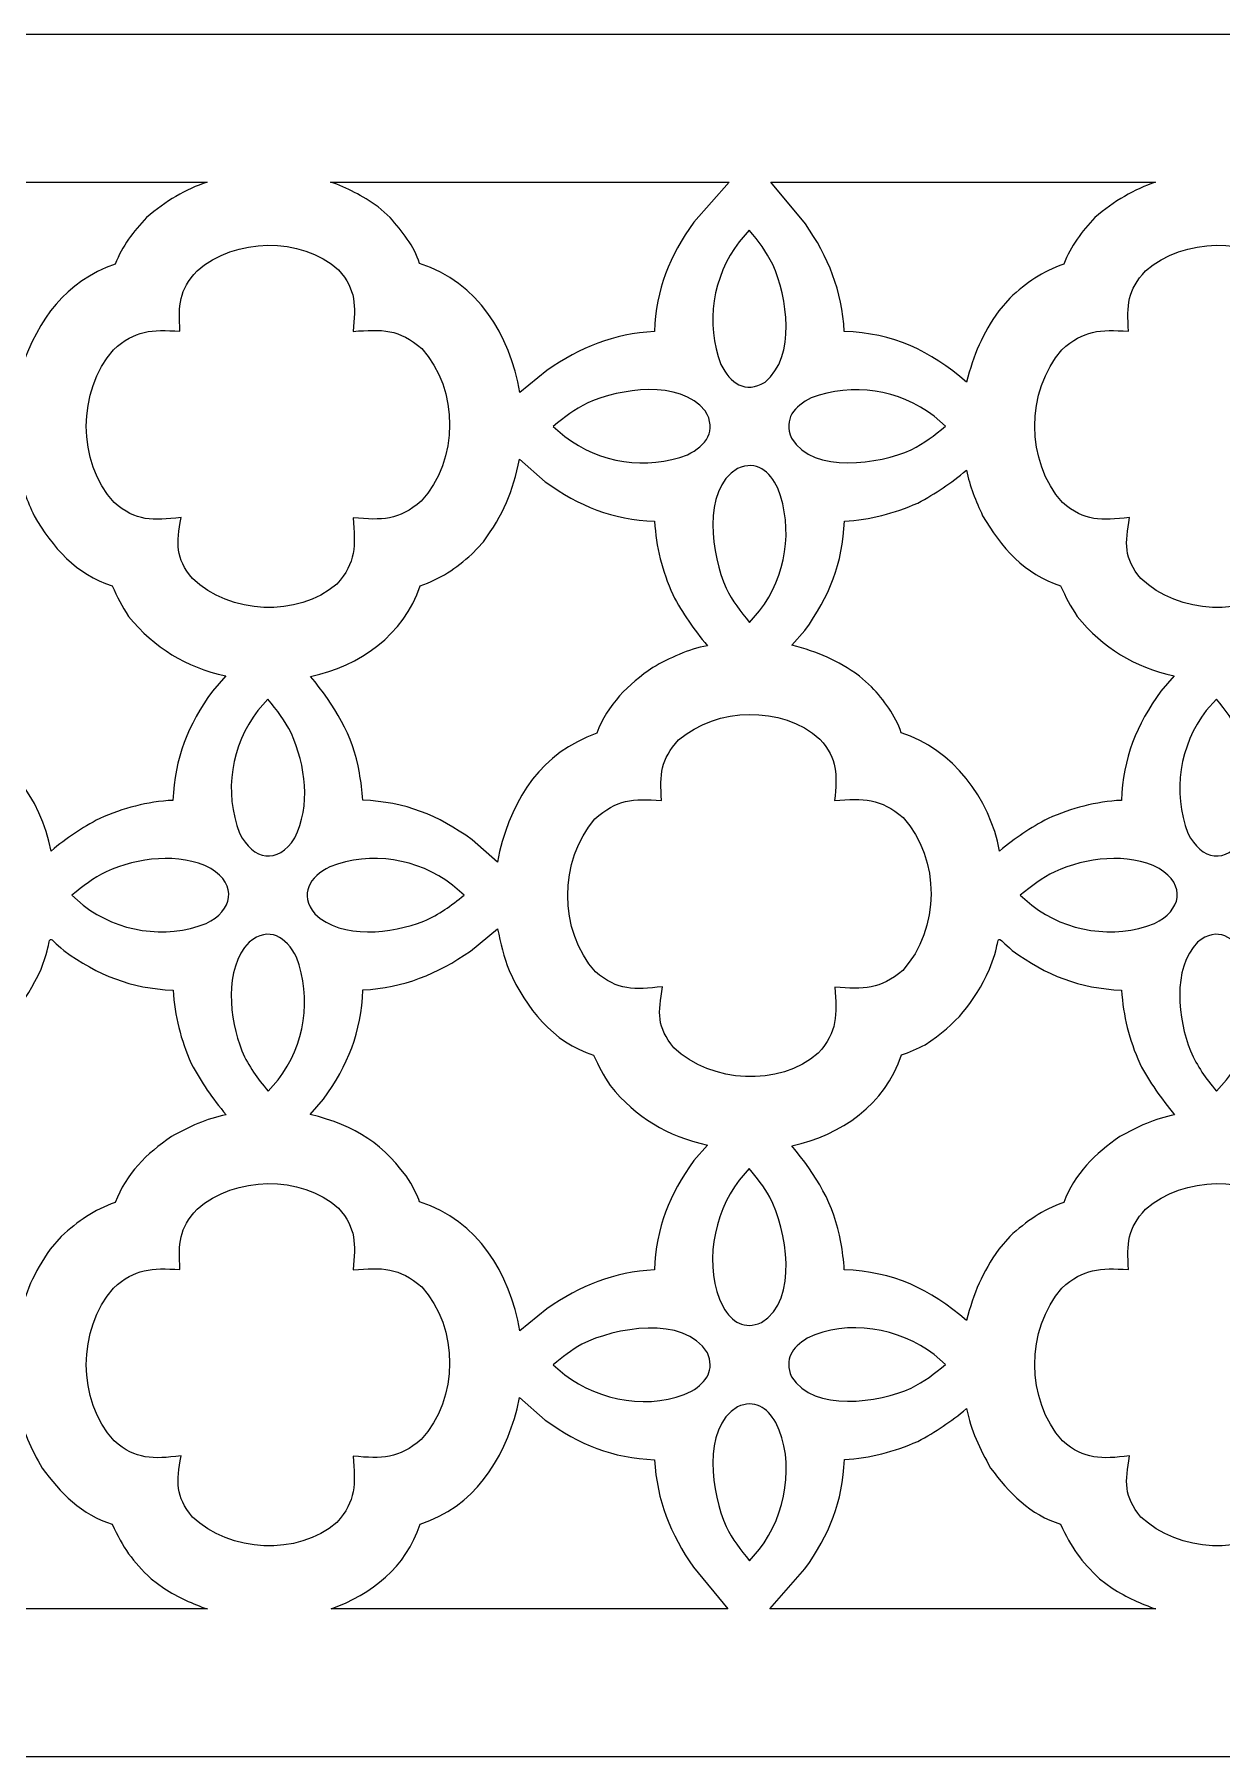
# Model space of a CAD drawing. Header units: centimetres. Extents: x -21.7 to 23.1, y 3.7 to 11.6.
# Drawn here: x 11.48 to 16.89, y 3.72 to 11.57 of the extents above; entities that cross this region are included whole.
import ezdxf

# ---------------------------------------------------------------- set-up
doc = ezdxf.new("R2010")
doc.units = ezdxf.units.CM
doc.header["$MEASUREMENT"] = 0
doc.layers.add('layer 1', color=7, linetype='Continuous')

msp = doc.modelspace()

# ---------------------------------------------------------------- linework, layer by layer
at = {"layer": 'layer 1', "color": 242, "lineweight": 9}
for points, knots in [([(23.1361, 11.56618), (23.1361, 11.56618), (23.1361, 3.71528), (23.1361, 3.71528), (23.1361, 3.71528), (23.1361, 3.71528), (-21.72619, 3.71528), (-21.72619, 3.71528), (-21.72619, 3.71528), (-21.72619, 3.71528), (-21.72619, 11.56618), (-21.72619, 11.56618), (-21.72619, 11.56618), (-21.72619, 11.56618), (23.1361, 11.56618), (23.1361, 11.56618)], [0, 0, 0, 0, 0.2, 0.2, 0.2, 0.2, 0.4, 0.4, 0.4, 0.4, 0.6, 0.6, 0.6, 0.6, 1, 1, 1, 1]), ([(10.5158, 10.89325), (10.65796, 10.72689), (10.79319, 10.56329), (10.83217, 10.33791), (10.83217, 10.33791), (10.83923, 10.29705), (10.84532, 10.25466), (10.84754, 10.21265), (10.84754, 10.21265), (11.06923, 10.20366), (11.23964, 10.12542), (11.4048, 9.98083), (11.4048, 9.98083), (11.4048, 9.98083), (11.42186, 10.04802), (11.42186, 10.04802), (11.42186, 10.04802), (11.49709, 10.2689), (11.62098, 10.43882), (11.84829, 10.51926), (11.84829, 10.51926), (11.87872, 10.60262), (11.93107, 10.66714), (11.99035, 10.73149), (11.99035, 10.73149), (12.07778, 10.80673), (12.16964, 10.85975), (12.2663, 10.89325), (12.2663, 10.89325), (12.2663, 10.89325), (10.5158, 10.89325), (10.5158, 10.89325)], [0, 0, 0, 0, 0.1111111, 0.1111111, 0.1111111, 0.1111111, 0.2222222, 0.2222222, 0.2222222, 0.2222222, 0.3333333, 0.3333333, 0.3333333, 0.3333333, 0.4444444, 0.4444444, 0.4444444, 0.4444444, 0.5555556, 0.5555556, 0.5555556, 0.5555556, 0.6666667, 0.6666667, 0.6666667, 0.6666667, 0.7777778, 0.7777778, 0.7777778, 0.7777778, 1, 1, 1, 1]), ([(12.82955, 10.89325), (12.90613, 10.86661), (12.97204, 10.8321), (13.04576, 10.78023), (13.04576, 10.78023), (13.04576, 10.78023), (13.1012, 10.73099), (13.1012, 10.73099), (13.1012, 10.73099), (13.15575, 10.66903), (13.20993, 10.60182), (13.23556, 10.52189), (13.23556, 10.52189), (13.50328, 10.43522), (13.64494, 10.19749), (13.69288, 9.93351), (13.69288, 9.93351), (13.69288, 9.93351), (13.81563, 10.03475), (13.81563, 10.03475), (13.81563, 10.03475), (13.96778, 10.13942), (14.1189, 10.2019), (14.30582, 10.21196), (14.30582, 10.21196), (14.31365, 10.40532), (14.37402, 10.55436), (14.48586, 10.71006), (14.48586, 10.71006), (14.48586, 10.71006), (14.64626, 10.89325), (14.64626, 10.89325), (14.64626, 10.89325), (14.64626, 10.89325), (12.82955, 10.89325), (12.82955, 10.89325)], [0, 0, 0, 0, 0.1, 0.1, 0.1, 0.1, 0.2, 0.2, 0.2, 0.2, 0.3, 0.3, 0.3, 0.3, 0.4, 0.4, 0.4, 0.4, 0.5, 0.5, 0.5, 0.5, 0.6, 0.6, 0.6, 0.6, 0.7, 0.7, 0.7, 0.7, 0.8, 0.8, 0.8, 0.8, 1, 1, 1, 1]), ([(14.83694, 10.89325), (14.83694, 10.89325), (14.99395, 10.70283), (14.99395, 10.70283), (14.99395, 10.70283), (15.09874, 10.55051), (15.16131, 10.39872), (15.17115, 10.21265), (15.17115, 10.21265), (15.39284, 10.20366), (15.56324, 10.12542), (15.7284, 9.98083), (15.7284, 9.98083), (15.76042, 10.10695), (15.80101, 10.19911), (15.87524, 10.30622), (15.87524, 10.30622), (15.87524, 10.30622), (15.92574, 10.36439), (15.92574, 10.36439), (15.92574, 10.36439), (16.00346, 10.43501), (16.07213, 10.48396), (16.1719, 10.51926), (16.1719, 10.51926), (16.20232, 10.60262), (16.25468, 10.66714), (16.31396, 10.73149), (16.31396, 10.73149), (16.40138, 10.80673), (16.49324, 10.85975), (16.58991, 10.89325), (16.58991, 10.89325), (16.58991, 10.89325), (14.83694, 10.89325), (14.83694, 10.89325)], [0, 0, 0, 0, 0.1, 0.1, 0.1, 0.1, 0.2, 0.2, 0.2, 0.2, 0.3, 0.3, 0.3, 0.3, 0.4, 0.4, 0.4, 0.4, 0.5, 0.5, 0.5, 0.5, 0.6, 0.6, 0.6, 0.6, 0.7, 0.7, 0.7, 0.7, 0.8, 0.8, 0.8, 0.8, 1, 1, 1, 1]), ([(12.93308, 9.3623), (13.06462, 9.35115), (13.13983, 9.35009), (13.24266, 9.43849), (13.24266, 9.43849), (13.41388, 9.62566), (13.4156, 9.9466), (13.24478, 10.13454), (13.24478, 10.13454), (13.14145, 10.22386), (13.06481, 10.22281), (12.93234, 10.21241), (12.93234, 10.21241), (12.94349, 10.33192), (12.9473, 10.4003), (12.86558, 10.49309), (12.86558, 10.49309), (12.69164, 10.64758), (12.39547, 10.63896), (12.22139, 10.48917), (12.22139, 10.48917), (12.13785, 10.39849), (12.13634, 10.33343), (12.14298, 10.21332), (12.14298, 10.21332), (12.01242, 10.2209), (11.93913, 10.21888), (11.83989, 10.12871), (11.83989, 10.12871), (11.67586, 9.9398), (11.67292, 9.61887), (11.84242, 9.43233), (11.84242, 9.43233), (11.9444, 9.34454), (12.0179, 9.34962), (12.14778, 9.36368), (12.14778, 9.36368), (12.12806, 9.24379), (12.12007, 9.18119), (12.20008, 9.08516), (12.20008, 9.08516), (12.37066, 8.92441), (12.67822, 8.90535), (12.85808, 9.06057), (12.85808, 9.06057), (12.94572, 9.15822), (12.94254, 9.23546), (12.93308, 9.3623)], [0, 0, 0, 0, 0.0769231, 0.0769231, 0.0769231, 0.0769231, 0.1538462, 0.1538462, 0.1538462, 0.1538462, 0.2307692, 0.2307692, 0.2307692, 0.2307692, 0.3076923, 0.3076923, 0.3076923, 0.3076923, 0.3846154, 0.3846154, 0.3846154, 0.3846154, 0.4615385, 0.4615385, 0.4615385, 0.4615385, 0.5384615, 0.5384615, 0.5384615, 0.5384615, 0.6153846, 0.6153846, 0.6153846, 0.6153846, 0.6923077, 0.6923077, 0.6923077, 0.6923077, 0.7692308, 0.7692308, 0.7692308, 0.7692308, 0.8461538, 0.8461538, 0.8461538, 0.8461538, 1, 1, 1, 1]), ([(14.73837, 10.67367), (14.78144, 10.62142), (14.81468, 10.57836), (14.84562, 10.51696), (14.84562, 10.51696), (14.91107, 10.36913), (14.95356, 10.09924), (14.80983, 9.98139), (14.80983, 9.98139), (14.71898, 9.92594), (14.65124, 9.97717), (14.60911, 10.06173), (14.60911, 10.06173), (14.53804, 10.24957), (14.57034, 10.46189), (14.69256, 10.62136), (14.69256, 10.62136), (14.69256, 10.62136), (14.73837, 10.67367), (14.73837, 10.67367)], [0, 0, 0, 0, 0.1666667, 0.1666667, 0.1666667, 0.1666667, 0.3333333, 0.3333333, 0.3333333, 0.3333333, 0.5, 0.5, 0.5, 0.5, 0.6666667, 0.6666667, 0.6666667, 0.6666667, 1, 1, 1, 1]), ([(17.25668, 9.3623), (17.38822, 9.35115), (17.46344, 9.35009), (17.56626, 9.43849), (17.56626, 9.43849), (17.73748, 9.62566), (17.7392, 9.9466), (17.56838, 10.13454), (17.56838, 10.13454), (17.46505, 10.22386), (17.38841, 10.22281), (17.25594, 10.21241), (17.25594, 10.21241), (17.26709, 10.33192), (17.2709, 10.4003), (17.18918, 10.49309), (17.18918, 10.49309), (17.01525, 10.64758), (16.71908, 10.63896), (16.54499, 10.48917), (16.54499, 10.48917), (16.46145, 10.39849), (16.45994, 10.33343), (16.46658, 10.21332), (16.46658, 10.21332), (16.33603, 10.2209), (16.26273, 10.21888), (16.16349, 10.12871), (16.16349, 10.12871), (15.99946, 9.9398), (15.99653, 9.61887), (16.16602, 9.43233), (16.16602, 9.43233), (16.268, 9.34454), (16.3415, 9.34962), (16.47138, 9.36368), (16.47138, 9.36368), (16.45166, 9.24379), (16.44367, 9.18119), (16.52368, 9.08516), (16.52368, 9.08516), (16.69426, 8.92441), (17.00183, 8.90535), (17.18168, 9.06057), (17.18168, 9.06057), (17.26933, 9.15822), (17.26614, 9.23546), (17.25668, 9.3623)], [0, 0, 0, 0, 0.0769231, 0.0769231, 0.0769231, 0.0769231, 0.1538462, 0.1538462, 0.1538462, 0.1538462, 0.2307692, 0.2307692, 0.2307692, 0.2307692, 0.3076923, 0.3076923, 0.3076923, 0.3076923, 0.3846154, 0.3846154, 0.3846154, 0.3846154, 0.4615385, 0.4615385, 0.4615385, 0.4615385, 0.5384615, 0.5384615, 0.5384615, 0.5384615, 0.6153846, 0.6153846, 0.6153846, 0.6153846, 0.6923077, 0.6923077, 0.6923077, 0.6923077, 0.7692308, 0.7692308, 0.7692308, 0.7692308, 0.8461538, 0.8461538, 0.8461538, 0.8461538, 1, 1, 1, 1]), ([(13.84482, 9.77918), (13.89707, 9.82227), (13.94011, 9.85546), (14.00151, 9.88643), (14.00151, 9.88643), (14.14935, 9.95188), (14.41922, 9.99437), (14.5371, 9.85064), (14.5371, 9.85064), (14.59252, 9.75982), (14.54131, 9.69201), (14.45674, 9.64992), (14.45674, 9.64992), (14.26889, 9.57886), (14.0566, 9.61113), (13.89712, 9.73337), (13.89712, 9.73337), (13.89712, 9.73337), (13.84482, 9.77918), (13.84482, 9.77918)], [0, 0, 0, 0, 0.1666667, 0.1666667, 0.1666667, 0.1666667, 0.3333333, 0.3333333, 0.3333333, 0.3333333, 0.5, 0.5, 0.5, 0.5, 0.6666667, 0.6666667, 0.6666667, 0.6666667, 1, 1, 1, 1]), ([(15.63285, 9.78013), (15.58062, 9.73704), (15.53758, 9.70383), (15.47615, 9.67285), (15.47615, 9.67285), (15.33061, 9.60843), (15.03145, 9.55995), (14.93059, 9.72499), (14.93059, 9.72499), (14.89347, 9.81395), (14.94308, 9.8706), (15.02092, 9.90936), (15.02092, 9.90936), (15.20877, 9.98041), (15.42111, 9.94816), (15.58055, 9.82592), (15.58055, 9.82592), (15.58055, 9.82592), (15.63285, 9.78013), (15.63285, 9.78013)], [0, 0, 0, 0, 0.1666667, 0.1666667, 0.1666667, 0.1666667, 0.3333333, 0.3333333, 0.3333333, 0.3333333, 0.5, 0.5, 0.5, 0.5, 0.6666667, 0.6666667, 0.6666667, 0.6666667, 1, 1, 1, 1]), ([(10.6089, 8.7815), (10.72888, 8.75121), (10.81561, 8.7126), (10.91695, 8.64128), (10.91695, 8.64128), (10.91695, 8.64128), (10.9724, 8.59204), (10.9724, 8.59204), (10.9724, 8.59204), (11.02695, 8.5301), (11.08112, 8.4629), (11.10676, 8.38294), (11.10676, 8.38294), (11.34231, 8.30669), (11.51165, 8.08352), (11.55522, 7.84327), (11.55522, 7.84327), (11.62808, 7.90336), (11.69365, 7.94774), (11.77708, 7.99214), (11.77708, 7.99214), (11.88441, 8.03906), (11.99357, 8.06827), (12.11102, 8.07458), (12.11102, 8.07458), (12.11885, 8.26795), (12.17923, 8.41701), (12.29106, 8.57269), (12.29106, 8.57269), (12.29106, 8.57269), (12.35159, 8.6418), (12.35159, 8.6418), (12.35159, 8.6418), (12.16591, 8.68382), (12.03052, 8.76693), (11.90877, 8.91301), (11.90877, 8.91301), (11.87899, 8.96014), (11.85662, 9.00173), (11.83378, 9.05253), (11.83378, 9.05253), (11.67155, 9.10263), (11.56006, 9.22998), (11.47823, 9.372), (11.47823, 9.372), (11.44769, 9.43886), (11.41886, 9.50694), (11.40527, 9.57966), (11.40527, 9.57966), (11.33196, 9.5192), (11.26619, 9.47448), (11.1822, 9.42977), (11.1822, 9.42977), (11.07515, 9.38299), (10.96517, 9.35354), (10.84824, 9.34732), (10.84824, 9.34732), (10.84032, 9.15389), (10.78013, 9.00502), (10.66821, 8.84923), (10.66821, 8.84923), (10.66821, 8.84923), (10.6089, 8.7815), (10.6089, 8.7815)], [0, 0, 0, 0, 0.0588235, 0.0588235, 0.0588235, 0.0588235, 0.1176471, 0.1176471, 0.1176471, 0.1176471, 0.1764706, 0.1764706, 0.1764706, 0.1764706, 0.2352941, 0.2352941, 0.2352941, 0.2352941, 0.2941176, 0.2941176, 0.2941176, 0.2941176, 0.3529412, 0.3529412, 0.3529412, 0.3529412, 0.4117647, 0.4117647, 0.4117647, 0.4117647, 0.4705882, 0.4705882, 0.4705882, 0.4705882, 0.5294118, 0.5294118, 0.5294118, 0.5294118, 0.5882353, 0.5882353, 0.5882353, 0.5882353, 0.6470588, 0.6470588, 0.6470588, 0.6470588, 0.7058824, 0.7058824, 0.7058824, 0.7058824, 0.7647059, 0.7647059, 0.7647059, 0.7647059, 0.8235294, 0.8235294, 0.8235294, 0.8235294, 0.8823529, 0.8823529, 0.8823529, 0.8823529, 1, 1, 1, 1]), ([(13.69051, 9.62993), (13.66287, 9.48364), (13.61408, 9.37394), (13.52642, 9.25372), (13.52642, 9.25372), (13.52642, 9.25372), (13.47409, 9.19651), (13.47409, 9.19651), (13.47409, 9.19651), (13.4005, 9.13325), (13.33092, 9.0829), (13.23738, 9.05287), (13.23738, 9.05287), (13.16419, 8.8286), (12.96188, 8.68726), (12.7386, 8.6389), (12.7386, 8.6389), (12.8476, 8.50673), (12.93147, 8.37272), (12.96097, 8.20054), (12.96097, 8.20054), (12.96797, 8.1597), (12.97413, 8.11728), (12.97635, 8.07528), (12.97635, 8.07528), (13.16978, 8.06744), (13.3188, 8.00707), (13.47443, 7.89526), (13.47443, 7.89526), (13.47443, 7.89526), (13.59105, 7.79317), (13.59105, 7.79317), (13.59105, 7.79317), (13.59105, 7.79317), (13.59949, 7.84146), (13.59949, 7.84146), (13.59949, 7.84146), (13.6626, 8.09009), (13.79137, 8.29127), (14.04309, 8.38031), (14.04309, 8.38031), (14.09094, 8.5114), (14.18671, 8.60303), (14.29867, 8.68032), (14.29867, 8.68032), (14.37591, 8.72319), (14.45943, 8.76363), (14.5472, 8.7795), (14.5472, 8.7795), (14.48349, 8.85672), (14.43604, 8.92425), (14.38897, 9.01266), (14.38897, 9.01266), (14.34205, 9.12001), (14.31286, 9.22914), (14.30651, 9.34662), (14.30651, 9.34662), (14.11313, 9.35448), (13.96413, 9.41482), (13.80841, 9.52668), (13.80841, 9.52668), (13.80841, 9.52668), (13.69051, 9.62993), (13.69051, 9.62993)], [0, 0, 0, 0, 0.0588235, 0.0588235, 0.0588235, 0.0588235, 0.1176471, 0.1176471, 0.1176471, 0.1176471, 0.1764706, 0.1764706, 0.1764706, 0.1764706, 0.2352941, 0.2352941, 0.2352941, 0.2352941, 0.2941176, 0.2941176, 0.2941176, 0.2941176, 0.3529412, 0.3529412, 0.3529412, 0.3529412, 0.4117647, 0.4117647, 0.4117647, 0.4117647, 0.4705882, 0.4705882, 0.4705882, 0.4705882, 0.5294118, 0.5294118, 0.5294118, 0.5294118, 0.5882353, 0.5882353, 0.5882353, 0.5882353, 0.6470588, 0.6470588, 0.6470588, 0.6470588, 0.7058824, 0.7058824, 0.7058824, 0.7058824, 0.7647059, 0.7647059, 0.7647059, 0.7647059, 0.8235294, 0.8235294, 0.8235294, 0.8235294, 0.8823529, 0.8823529, 0.8823529, 0.8823529, 1, 1, 1, 1]), ([(14.73931, 8.88563), (14.69622, 8.93787), (14.66302, 8.98091), (14.63204, 9.04232), (14.63204, 9.04232), (14.56766, 9.18787), (14.51912, 9.48707), (14.68418, 9.58788), (14.68418, 9.58788), (14.77309, 9.62503), (14.82984, 9.57538), (14.86855, 9.49754), (14.86855, 9.49754), (14.93962, 9.30969), (14.90734, 9.09741), (14.78511, 8.93793), (14.78511, 8.93793), (14.78511, 8.93793), (14.73931, 8.88563), (14.73931, 8.88563)], [0, 0, 0, 0, 0.1666667, 0.1666667, 0.1666667, 0.1666667, 0.3333333, 0.3333333, 0.3333333, 0.3333333, 0.5, 0.5, 0.5, 0.5, 0.6666667, 0.6666667, 0.6666667, 0.6666667, 1, 1, 1, 1]), ([(14.9325, 8.7815), (15.05248, 8.75121), (15.13921, 8.7126), (15.24056, 8.64128), (15.24056, 8.64128), (15.24056, 8.64128), (15.296, 8.59204), (15.296, 8.59204), (15.296, 8.59204), (15.35055, 8.5301), (15.40472, 8.4629), (15.43036, 8.38294), (15.43036, 8.38294), (15.66591, 8.30669), (15.83525, 8.08352), (15.87883, 7.84327), (15.87883, 7.84327), (15.95168, 7.90336), (16.01725, 7.94774), (16.10069, 7.99214), (16.10069, 7.99214), (16.20802, 8.03906), (16.31717, 8.06827), (16.43462, 8.07458), (16.43462, 8.07458), (16.44245, 8.26795), (16.50283, 8.41701), (16.61467, 8.57269), (16.61467, 8.57269), (16.61467, 8.57269), (16.67519, 8.6418), (16.67519, 8.6418), (16.67519, 8.6418), (16.48952, 8.68382), (16.35413, 8.76693), (16.23238, 8.91301), (16.23238, 8.91301), (16.2026, 8.96014), (16.18022, 9.00173), (16.15738, 9.05253), (16.15738, 9.05253), (15.99515, 9.10263), (15.88366, 9.22998), (15.80183, 9.372), (15.80183, 9.372), (15.77129, 9.43886), (15.74247, 9.50694), (15.72888, 9.57966), (15.72888, 9.57966), (15.65556, 9.5192), (15.58979, 9.47448), (15.5058, 9.42977), (15.5058, 9.42977), (15.39875, 9.38299), (15.28877, 9.35354), (15.17184, 9.34732), (15.17184, 9.34732), (15.16392, 9.15389), (15.10373, 9.00502), (14.99181, 8.84923), (14.99181, 8.84923), (14.99181, 8.84923), (14.9325, 8.7815), (14.9325, 8.7815)], [0, 0, 0, 0, 0.0588235, 0.0588235, 0.0588235, 0.0588235, 0.1176471, 0.1176471, 0.1176471, 0.1176471, 0.1764706, 0.1764706, 0.1764706, 0.1764706, 0.2352941, 0.2352941, 0.2352941, 0.2352941, 0.2941176, 0.2941176, 0.2941176, 0.2941176, 0.3529412, 0.3529412, 0.3529412, 0.3529412, 0.4117647, 0.4117647, 0.4117647, 0.4117647, 0.4705882, 0.4705882, 0.4705882, 0.4705882, 0.5294118, 0.5294118, 0.5294118, 0.5294118, 0.5882353, 0.5882353, 0.5882353, 0.5882353, 0.6470588, 0.6470588, 0.6470588, 0.6470588, 0.7058824, 0.7058824, 0.7058824, 0.7058824, 0.7647059, 0.7647059, 0.7647059, 0.7647059, 0.8235294, 0.8235294, 0.8235294, 0.8235294, 0.8823529, 0.8823529, 0.8823529, 0.8823529, 1, 1, 1, 1]), ([(12.54357, 8.5363), (12.58677, 8.4839), (12.62039, 8.43996), (12.65083, 8.37959), (12.65083, 8.37959), (12.7149, 8.23491), (12.74056, 8.04869), (12.66584, 7.90294), (12.66584, 7.90294), (12.58893, 7.77961), (12.47524, 7.80212), (12.41431, 7.92436), (12.41431, 7.92436), (12.34289, 8.11312), (12.37563, 8.32464), (12.49776, 8.48399), (12.49776, 8.48399), (12.49776, 8.48399), (12.54357, 8.5363), (12.54357, 8.5363)], [0, 0, 0, 0, 0.1666667, 0.1666667, 0.1666667, 0.1666667, 0.3333333, 0.3333333, 0.3333333, 0.3333333, 0.5, 0.5, 0.5, 0.5, 0.6666667, 0.6666667, 0.6666667, 0.6666667, 1, 1, 1, 1]), ([(15.12787, 7.22335), (15.25942, 7.2122), (15.33463, 7.21115), (15.43746, 7.29955), (15.43746, 7.29955), (15.60868, 7.48672), (15.6104, 7.80766), (15.43957, 7.9956), (15.43957, 7.9956), (15.33627, 8.08493), (15.25958, 8.08386), (15.12714, 8.07346), (15.12714, 8.07346), (15.13829, 8.19297), (15.1421, 8.26138), (15.06038, 8.35415), (15.06038, 8.35415), (14.88649, 8.50864), (14.59023, 8.50002), (14.41618, 8.35023), (14.41618, 8.35023), (14.33266, 8.25956), (14.33113, 8.1945), (14.33778, 8.07437), (14.33778, 8.07437), (14.20725, 8.08197), (14.1339, 8.07994), (14.03469, 7.98976), (14.03469, 7.98976), (13.87067, 7.80086), (13.86772, 7.47993), (14.03722, 7.29339), (14.03722, 7.29339), (14.1392, 7.20559), (14.2127, 7.21067), (14.34258, 7.22473), (14.34258, 7.22473), (14.32285, 7.10485), (14.31488, 7.04224), (14.39488, 6.94621), (14.39488, 6.94621), (14.56544, 6.78549), (14.87305, 6.76639), (15.05288, 6.92163), (15.05288, 6.92163), (15.14052, 7.01926), (15.13734, 7.09654), (15.12787, 7.22335)], [0, 0, 0, 0, 0.0769231, 0.0769231, 0.0769231, 0.0769231, 0.1538462, 0.1538462, 0.1538462, 0.1538462, 0.2307692, 0.2307692, 0.2307692, 0.2307692, 0.3076923, 0.3076923, 0.3076923, 0.3076923, 0.3846154, 0.3846154, 0.3846154, 0.3846154, 0.4615385, 0.4615385, 0.4615385, 0.4615385, 0.5384615, 0.5384615, 0.5384615, 0.5384615, 0.6153846, 0.6153846, 0.6153846, 0.6153846, 0.6923077, 0.6923077, 0.6923077, 0.6923077, 0.7692308, 0.7692308, 0.7692308, 0.7692308, 0.8461538, 0.8461538, 0.8461538, 0.8461538, 1, 1, 1, 1]), ([(16.86718, 8.5363), (16.91038, 8.4839), (16.944, 8.43996), (16.97443, 8.37959), (16.97443, 8.37959), (17.0385, 8.23491), (17.06417, 8.04869), (16.98945, 7.90294), (16.98945, 7.90294), (16.91253, 7.77961), (16.79884, 7.80212), (16.73792, 7.92436), (16.73792, 7.92436), (16.66649, 8.11312), (16.69923, 8.32464), (16.82136, 8.48399), (16.82136, 8.48399), (16.82136, 8.48399), (16.86718, 8.5363), (16.86718, 8.5363)], [0, 0, 0, 0, 0.1666667, 0.1666667, 0.1666667, 0.1666667, 0.3333333, 0.3333333, 0.3333333, 0.3333333, 0.5, 0.5, 0.5, 0.5, 0.6666667, 0.6666667, 0.6666667, 0.6666667, 1, 1, 1, 1]), ([(11.65002, 7.64181), (11.70242, 7.68503), (11.74636, 7.71863), (11.80672, 7.74906), (11.80672, 7.74906), (11.95143, 7.81313), (12.13762, 7.8388), (12.28337, 7.76408), (12.28337, 7.76408), (12.4067, 7.68716), (12.3842, 7.57346), (12.26194, 7.51255), (12.26194, 7.51255), (12.07318, 7.44114), (11.8617, 7.47384), (11.70232, 7.596), (11.70232, 7.596), (11.70232, 7.596), (11.65002, 7.64181), (11.65002, 7.64181)], [0, 0, 0, 0, 0.1666667, 0.1666667, 0.1666667, 0.1666667, 0.3333333, 0.3333333, 0.3333333, 0.3333333, 0.5, 0.5, 0.5, 0.5, 0.6666667, 0.6666667, 0.6666667, 0.6666667, 1, 1, 1, 1]), ([(13.43806, 7.64275), (13.37672, 7.59217), (13.32684, 7.55562), (13.2543, 7.5235), (13.2543, 7.5235), (13.10959, 7.46767), (12.88197, 7.43841), (12.75793, 7.55644), (12.75793, 7.55644), (12.68391, 7.64684), (12.73433, 7.7263), (12.82613, 7.77199), (12.82613, 7.77199), (13.01488, 7.84338), (13.2264, 7.81072), (13.38575, 7.68855), (13.38575, 7.68855), (13.38575, 7.68855), (13.43806, 7.64275), (13.43806, 7.64275)], [0, 0, 0, 0, 0.1666667, 0.1666667, 0.1666667, 0.1666667, 0.3333333, 0.3333333, 0.3333333, 0.3333333, 0.5, 0.5, 0.5, 0.5, 0.6666667, 0.6666667, 0.6666667, 0.6666667, 1, 1, 1, 1]), ([(15.97363, 7.64181), (16.02603, 7.68503), (16.06996, 7.71863), (16.13032, 7.74906), (16.13032, 7.74906), (16.27503, 7.81313), (16.46123, 7.8388), (16.60697, 7.76408), (16.60697, 7.76408), (16.7303, 7.68716), (16.7078, 7.57346), (16.58555, 7.51255), (16.58555, 7.51255), (16.39679, 7.44114), (16.1853, 7.47384), (16.02592, 7.596), (16.02592, 7.596), (16.02592, 7.596), (15.97363, 7.64181), (15.97363, 7.64181)], [0, 0, 0, 0, 0.1666667, 0.1666667, 0.1666667, 0.1666667, 0.3333333, 0.3333333, 0.3333333, 0.3333333, 0.5, 0.5, 0.5, 0.5, 0.6666667, 0.6666667, 0.6666667, 0.6666667, 1, 1, 1, 1]), ([(11.4048, 5.70295), (11.43682, 5.8291), (11.47742, 5.92125), (11.55164, 6.02835), (11.55164, 6.02835), (11.55164, 6.02835), (11.60214, 6.08651), (11.60214, 6.08651), (11.60214, 6.08651), (11.67985, 6.15713), (11.74854, 6.20609), (11.84829, 6.24138), (11.84829, 6.24138), (11.8961, 6.37245), (11.99194, 6.46412), (12.10388, 6.54139), (12.10388, 6.54139), (12.18175, 6.58461), (12.26506, 6.62465), (12.35352, 6.64077), (12.35352, 6.64077), (12.28938, 6.71852), (12.24155, 6.78629), (12.19417, 6.87529), (12.19417, 6.87529), (12.14725, 6.98265), (12.11806, 7.09177), (12.11172, 7.20925), (12.11172, 7.20925), (11.91833, 7.2171), (11.76933, 7.27745), (11.61361, 7.38931), (11.61361, 7.38931), (11.53468, 7.45844), (11.55819, 7.46249), (11.53366, 7.37188), (11.53366, 7.37188), (11.53366, 7.37188), (11.50954, 7.305), (11.50954, 7.305), (11.50954, 7.305), (11.43736, 7.14903), (11.36071, 7.05554), (11.21647, 6.96059), (11.21647, 6.96059), (11.18026, 6.9432), (11.1468, 6.9262), (11.10857, 6.91392), (11.10857, 6.91392), (11.03515, 6.68893), (10.83252, 6.5482), (10.60871, 6.49972), (10.60871, 6.49972), (10.71838, 6.36672), (10.80223, 6.23324), (10.83217, 6.06004), (10.83217, 6.06004), (10.83923, 6.01914), (10.84532, 5.97678), (10.84754, 5.93477), (10.84754, 5.93477), (11.06922, 5.9258), (11.23965, 5.84754), (11.4048, 5.70295)], [0, 0, 0, 0, 0.0588235, 0.0588235, 0.0588235, 0.0588235, 0.1176471, 0.1176471, 0.1176471, 0.1176471, 0.1764706, 0.1764706, 0.1764706, 0.1764706, 0.2352941, 0.2352941, 0.2352941, 0.2352941, 0.2941176, 0.2941176, 0.2941176, 0.2941176, 0.3529412, 0.3529412, 0.3529412, 0.3529412, 0.4117647, 0.4117647, 0.4117647, 0.4117647, 0.4705882, 0.4705882, 0.4705882, 0.4705882, 0.5294118, 0.5294118, 0.5294118, 0.5294118, 0.5882353, 0.5882353, 0.5882353, 0.5882353, 0.6470588, 0.6470588, 0.6470588, 0.6470588, 0.7058824, 0.7058824, 0.7058824, 0.7058824, 0.7647059, 0.7647059, 0.7647059, 0.7647059, 0.8235294, 0.8235294, 0.8235294, 0.8235294, 0.8823529, 0.8823529, 0.8823529, 0.8823529, 1, 1, 1, 1]), ([(12.54452, 6.74826), (12.49392, 6.8096), (12.45737, 6.85949), (12.42527, 6.932), (12.42527, 6.932), (12.36947, 7.07667), (12.34016, 7.30443), (12.4582, 7.42837), (12.4582, 7.42837), (12.54855, 7.50243), (12.62811, 7.45195), (12.67376, 7.36017), (12.67376, 7.36017), (12.74517, 7.17142), (12.71247, 6.95994), (12.59031, 6.80056), (12.59031, 6.80056), (12.59031, 6.80056), (12.54452, 6.74826), (12.54452, 6.74826)], [0, 0, 0, 0, 0.1666667, 0.1666667, 0.1666667, 0.1666667, 0.3333333, 0.3333333, 0.3333333, 0.3333333, 0.5, 0.5, 0.5, 0.5, 0.6666667, 0.6666667, 0.6666667, 0.6666667, 1, 1, 1, 1]), ([(14.54752, 6.5026), (14.36125, 6.54475), (14.22578, 6.62743), (14.10357, 6.77407), (14.10357, 6.77407), (14.07379, 6.8212), (14.05142, 6.86279), (14.02858, 6.91359), (14.02858, 6.91359), (13.84183, 6.97126), (13.72113, 7.12777), (13.64328, 7.29818), (13.64328, 7.29818), (13.62039, 7.3626), (13.60356, 7.42205), (13.59101, 7.48924), (13.59101, 7.48924), (13.59101, 7.48924), (13.46724, 7.38716), (13.46724, 7.38716), (13.46724, 7.38716), (13.31555, 7.28282), (13.16269, 7.21983), (12.97704, 7.20995), (12.97704, 7.20995), (12.96914, 7.01653), (12.90893, 6.86763), (12.79701, 6.71186), (12.79701, 6.71186), (12.79701, 6.71186), (12.73655, 6.64281), (12.73655, 6.64281), (12.73655, 6.64281), (12.73655, 6.64281), (12.73714, 6.64271), (12.73714, 6.64271), (12.73714, 6.64271), (12.94311, 6.59071), (13.07636, 6.50826), (13.19598, 6.32975), (13.19598, 6.32975), (13.20953, 6.30186), (13.22611, 6.2735), (13.23556, 6.24401), (13.23556, 6.24401), (13.50327, 6.15739), (13.64493, 5.91959), (13.69288, 5.65563), (13.69288, 5.65563), (13.69288, 5.65563), (13.81563, 5.75688), (13.81563, 5.75688), (13.81563, 5.75688), (13.96779, 5.86156), (14.11889, 5.92403), (14.30582, 5.93408), (14.30582, 5.93408), (14.31365, 6.12745), (14.37402, 6.2765), (14.48586, 6.43218), (14.48586, 6.43218), (14.48586, 6.43218), (14.54752, 6.5026), (14.54752, 6.5026)], [0, 0, 0, 0, 0.0588235, 0.0588235, 0.0588235, 0.0588235, 0.1176471, 0.1176471, 0.1176471, 0.1176471, 0.1764706, 0.1764706, 0.1764706, 0.1764706, 0.2352941, 0.2352941, 0.2352941, 0.2352941, 0.2941176, 0.2941176, 0.2941176, 0.2941176, 0.3529412, 0.3529412, 0.3529412, 0.3529412, 0.4117647, 0.4117647, 0.4117647, 0.4117647, 0.4705882, 0.4705882, 0.4705882, 0.4705882, 0.5294118, 0.5294118, 0.5294118, 0.5294118, 0.5882353, 0.5882353, 0.5882353, 0.5882353, 0.6470588, 0.6470588, 0.6470588, 0.6470588, 0.7058824, 0.7058824, 0.7058824, 0.7058824, 0.7647059, 0.7647059, 0.7647059, 0.7647059, 0.8235294, 0.8235294, 0.8235294, 0.8235294, 0.8823529, 0.8823529, 0.8823529, 0.8823529, 1, 1, 1, 1]), ([(15.7284, 5.70295), (15.76042, 5.8291), (15.80103, 5.92125), (15.87524, 6.02835), (15.87524, 6.02835), (15.87524, 6.02835), (15.92574, 6.08651), (15.92574, 6.08651), (15.92574, 6.08651), (16.00346, 6.15713), (16.07215, 6.20609), (16.1719, 6.24138), (16.1719, 6.24138), (16.2197, 6.37245), (16.31554, 6.46412), (16.42748, 6.54139), (16.42748, 6.54139), (16.50535, 6.58461), (16.58866, 6.62465), (16.67712, 6.64077), (16.67712, 6.64077), (16.61299, 6.71852), (16.56516, 6.78629), (16.51777, 6.87529), (16.51777, 6.87529), (16.47086, 6.98265), (16.44166, 7.09177), (16.43532, 7.20925), (16.43532, 7.20925), (16.24193, 7.2171), (16.09293, 7.27745), (15.93722, 7.38931), (15.93722, 7.38931), (15.85828, 7.45844), (15.88179, 7.46249), (15.85726, 7.37188), (15.85726, 7.37188), (15.85726, 7.37188), (15.83314, 7.305), (15.83314, 7.305), (15.83314, 7.305), (15.76096, 7.14903), (15.68431, 7.05554), (15.54007, 6.96059), (15.54007, 6.96059), (15.50386, 6.9432), (15.47041, 6.9262), (15.43217, 6.91392), (15.43217, 6.91392), (15.35875, 6.68893), (15.15612, 6.5482), (14.93231, 6.49972), (14.93231, 6.49972), (15.04199, 6.36672), (15.12583, 6.23324), (15.15577, 6.06004), (15.15577, 6.06004), (15.16284, 6.01914), (15.16892, 5.97678), (15.17115, 5.93477), (15.17115, 5.93477), (15.39282, 5.9258), (15.56325, 5.84754), (15.7284, 5.70295)], [0, 0, 0, 0, 0.0588235, 0.0588235, 0.0588235, 0.0588235, 0.1176471, 0.1176471, 0.1176471, 0.1176471, 0.1764706, 0.1764706, 0.1764706, 0.1764706, 0.2352941, 0.2352941, 0.2352941, 0.2352941, 0.2941176, 0.2941176, 0.2941176, 0.2941176, 0.3529412, 0.3529412, 0.3529412, 0.3529412, 0.4117647, 0.4117647, 0.4117647, 0.4117647, 0.4705882, 0.4705882, 0.4705882, 0.4705882, 0.5294118, 0.5294118, 0.5294118, 0.5294118, 0.5882353, 0.5882353, 0.5882353, 0.5882353, 0.6470588, 0.6470588, 0.6470588, 0.6470588, 0.7058824, 0.7058824, 0.7058824, 0.7058824, 0.7647059, 0.7647059, 0.7647059, 0.7647059, 0.8235294, 0.8235294, 0.8235294, 0.8235294, 0.8823529, 0.8823529, 0.8823529, 0.8823529, 1, 1, 1, 1]), ([(16.86812, 6.74826), (16.81753, 6.8096), (16.78097, 6.85949), (16.74887, 6.932), (16.74887, 6.932), (16.69307, 7.07667), (16.66376, 7.30443), (16.7818, 7.42837), (16.7818, 7.42837), (16.87216, 7.50243), (16.95171, 7.45195), (16.99736, 7.36017), (16.99736, 7.36017), (17.06877, 7.17142), (17.03607, 6.95994), (16.91391, 6.80056), (16.91391, 6.80056), (16.91391, 6.80056), (16.86812, 6.74826), (16.86812, 6.74826)], [0, 0, 0, 0, 0.1666667, 0.1666667, 0.1666667, 0.1666667, 0.3333333, 0.3333333, 0.3333333, 0.3333333, 0.5, 0.5, 0.5, 0.5, 0.6666667, 0.6666667, 0.6666667, 0.6666667, 1, 1, 1, 1]), ([(12.93308, 5.08442), (13.06462, 5.07326), (13.13984, 5.07222), (13.24266, 5.16061), (13.24266, 5.16061), (13.41388, 5.34778), (13.4156, 5.66873), (13.24478, 5.85666), (13.24478, 5.85666), (13.14147, 5.94599), (13.06478, 5.94493), (12.93234, 5.93453), (12.93234, 5.93453), (12.94349, 6.05404), (12.9473, 6.12245), (12.86558, 6.21521), (12.86558, 6.21521), (12.69169, 6.3697), (12.39543, 6.36109), (12.22139, 6.21129), (12.22139, 6.21129), (12.13786, 6.12062), (12.13633, 6.05557), (12.14298, 5.93544), (12.14298, 5.93544), (12.01245, 5.94303), (11.93911, 5.94101), (11.83989, 5.85083), (11.83989, 5.85083), (11.67585, 5.66195), (11.67293, 5.34098), (11.84242, 5.15446), (11.84242, 5.15446), (11.9444, 5.06666), (12.0179, 5.07174), (12.14778, 5.0858), (12.14778, 5.0858), (12.12806, 4.96591), (12.12007, 4.90332), (12.20008, 4.80728), (12.20008, 4.80728), (12.37065, 4.64655), (12.67825, 4.62746), (12.85808, 4.78269), (12.85808, 4.78269), (12.94573, 4.88032), (12.94254, 4.9576), (12.93308, 5.08442)], [0, 0, 0, 0, 0.0769231, 0.0769231, 0.0769231, 0.0769231, 0.1538462, 0.1538462, 0.1538462, 0.1538462, 0.2307692, 0.2307692, 0.2307692, 0.2307692, 0.3076923, 0.3076923, 0.3076923, 0.3076923, 0.3846154, 0.3846154, 0.3846154, 0.3846154, 0.4615385, 0.4615385, 0.4615385, 0.4615385, 0.5384615, 0.5384615, 0.5384615, 0.5384615, 0.6153846, 0.6153846, 0.6153846, 0.6153846, 0.6923077, 0.6923077, 0.6923077, 0.6923077, 0.7692308, 0.7692308, 0.7692308, 0.7692308, 0.8461538, 0.8461538, 0.8461538, 0.8461538, 1, 1, 1, 1]), ([(14.73837, 6.3958), (14.7733, 6.35342), (14.80474, 6.31373), (14.8322, 6.2657), (14.8322, 6.2657), (14.90669, 6.118), (14.9666, 5.79924), (14.79349, 5.69353), (14.79349, 5.69353), (14.71429, 5.66048), (14.66048, 5.69493), (14.61839, 5.76523), (14.61839, 5.76523), (14.52825, 5.94619), (14.57274, 6.18709), (14.69256, 6.34348), (14.69256, 6.34348), (14.69256, 6.34348), (14.73837, 6.3958), (14.73837, 6.3958)], [0, 0, 0, 0, 0.1666667, 0.1666667, 0.1666667, 0.1666667, 0.3333333, 0.3333333, 0.3333333, 0.3333333, 0.5, 0.5, 0.5, 0.5, 0.6666667, 0.6666667, 0.6666667, 0.6666667, 1, 1, 1, 1]), ([(17.25668, 5.08442), (17.38822, 5.07326), (17.46344, 5.07222), (17.56626, 5.16061), (17.56626, 5.16061), (17.73749, 5.34778), (17.7392, 5.66873), (17.56838, 5.85666), (17.56838, 5.85666), (17.46508, 5.94599), (17.38838, 5.94493), (17.25594, 5.93453), (17.25594, 5.93453), (17.26709, 6.05404), (17.2709, 6.12245), (17.18918, 6.21521), (17.18918, 6.21521), (17.01529, 6.3697), (16.71903, 6.36109), (16.54499, 6.21129), (16.54499, 6.21129), (16.46146, 6.12062), (16.45994, 6.05557), (16.46658, 5.93544), (16.46658, 5.93544), (16.33605, 5.94303), (16.26271, 5.94101), (16.16349, 5.85083), (16.16349, 5.85083), (15.99945, 5.66195), (15.99654, 5.34098), (16.16602, 5.15446), (16.16602, 5.15446), (16.26801, 5.06666), (16.3415, 5.07174), (16.47138, 5.0858), (16.47138, 5.0858), (16.45166, 4.96591), (16.44367, 4.90332), (16.52368, 4.80728), (16.52368, 4.80728), (16.69425, 4.64655), (17.00186, 4.62746), (17.18168, 4.78269), (17.18168, 4.78269), (17.26933, 4.88032), (17.26614, 4.9576), (17.25668, 5.08442)], [0, 0, 0, 0, 0.0769231, 0.0769231, 0.0769231, 0.0769231, 0.1538462, 0.1538462, 0.1538462, 0.1538462, 0.2307692, 0.2307692, 0.2307692, 0.2307692, 0.3076923, 0.3076923, 0.3076923, 0.3076923, 0.3846154, 0.3846154, 0.3846154, 0.3846154, 0.4615385, 0.4615385, 0.4615385, 0.4615385, 0.5384615, 0.5384615, 0.5384615, 0.5384615, 0.6153846, 0.6153846, 0.6153846, 0.6153846, 0.6923077, 0.6923077, 0.6923077, 0.6923077, 0.7692308, 0.7692308, 0.7692308, 0.7692308, 0.8461538, 0.8461538, 0.8461538, 0.8461538, 1, 1, 1, 1]), ([(13.84482, 5.5013), (13.8872, 5.53625), (13.92689, 5.56768), (13.9749, 5.59514), (13.9749, 5.59514), (14.12258, 5.66958), (14.44144, 5.72957), (14.54707, 5.55641), (14.54707, 5.55641), (14.58016, 5.47728), (14.54563, 5.42337), (14.47537, 5.38132), (14.47537, 5.38132), (14.29446, 5.29121), (14.05348, 5.33564), (13.89712, 5.45549), (13.89712, 5.45549), (13.89712, 5.45549), (13.84482, 5.5013), (13.84482, 5.5013)], [0, 0, 0, 0, 0.1666667, 0.1666667, 0.1666667, 0.1666667, 0.3333333, 0.3333333, 0.3333333, 0.3333333, 0.5, 0.5, 0.5, 0.5, 0.6666667, 0.6666667, 0.6666667, 0.6666667, 1, 1, 1, 1]), ([(15.63285, 5.50225), (15.58226, 5.46052), (15.53506, 5.42468), (15.47615, 5.39497), (15.47615, 5.39497), (15.32968, 5.33015), (15.03136, 5.28223), (14.93059, 5.44711), (14.93059, 5.44711), (14.89752, 5.52636), (14.93203, 5.58009), (15.00229, 5.62221), (15.00229, 5.62221), (15.18327, 5.71233), (15.42415, 5.66788), (15.58055, 5.54804), (15.58055, 5.54804), (15.58055, 5.54804), (15.63285, 5.50225), (15.63285, 5.50225)], [0, 0, 0, 0, 0.1666667, 0.1666667, 0.1666667, 0.1666667, 0.3333333, 0.3333333, 0.3333333, 0.3333333, 0.5, 0.5, 0.5, 0.5, 0.6666667, 0.6666667, 0.6666667, 0.6666667, 1, 1, 1, 1]), ([(14.64074, 4.38821), (14.64074, 4.38821), (14.48373, 4.57856), (14.48373, 4.57856), (14.48373, 4.57856), (14.37902, 4.73076), (14.31661, 4.88177), (14.30651, 5.06875), (14.30651, 5.06875), (14.11312, 5.0766), (13.96414, 5.13694), (13.80841, 5.2488), (13.80841, 5.2488), (13.80841, 5.2488), (13.69051, 5.35205), (13.69051, 5.35205), (13.69051, 5.35205), (13.69051, 5.35205), (13.68082, 5.30075), (13.68082, 5.30075), (13.68082, 5.30075), (13.61659, 5.06346), (13.48317, 4.8539), (13.23738, 4.77499), (13.23738, 4.77499), (13.17251, 4.57618), (13.01806, 4.45676), (12.83241, 4.38821), (12.83241, 4.38821), (12.83241, 4.38821), (14.64074, 4.38821), (14.64074, 4.38821)], [0, 0, 0, 0, 0.1111111, 0.1111111, 0.1111111, 0.1111111, 0.2222222, 0.2222222, 0.2222222, 0.2222222, 0.3333333, 0.3333333, 0.3333333, 0.3333333, 0.4444444, 0.4444444, 0.4444444, 0.4444444, 0.5555556, 0.5555556, 0.5555556, 0.5555556, 0.6666667, 0.6666667, 0.6666667, 0.6666667, 0.7777778, 0.7777778, 0.7777778, 0.7777778, 1, 1, 1, 1]), ([(14.73931, 4.60776), (14.69757, 4.65835), (14.66174, 4.70556), (14.63204, 4.76444), (14.63204, 4.76444), (14.56725, 4.91092), (14.51927, 5.20929), (14.68418, 5.31001), (14.68418, 5.31001), (14.76342, 5.34309), (14.81715, 5.30857), (14.85928, 5.23831), (14.85928, 5.23831), (14.94937, 5.05738), (14.90498, 4.81642), (14.78511, 4.66005), (14.78511, 4.66005), (14.78511, 4.66005), (14.73931, 4.60776), (14.73931, 4.60776)], [0, 0, 0, 0, 0.1666667, 0.1666667, 0.1666667, 0.1666667, 0.3333333, 0.3333333, 0.3333333, 0.3333333, 0.5, 0.5, 0.5, 0.5, 0.6666667, 0.6666667, 0.6666667, 0.6666667, 1, 1, 1, 1]), ([(12.26814, 4.38821), (12.20139, 4.41061), (12.13545, 4.44173), (12.06875, 4.48242), (12.06875, 4.48242), (12.06875, 4.48242), (12.01164, 4.52554), (12.01164, 4.52554), (12.01164, 4.52554), (11.92779, 4.60458), (11.88117, 4.66928), (11.83378, 4.77465), (11.83378, 4.77465), (11.69629, 4.81711), (11.59654, 4.91749), (11.51473, 5.03076), (11.51473, 5.03076), (11.46556, 5.11612), (11.42355, 5.204), (11.40527, 5.30178), (11.40527, 5.30178), (11.33196, 5.24132), (11.26619, 5.19661), (11.1822, 5.1519), (11.1822, 5.1519), (11.07507, 5.10509), (10.96523, 5.07574), (10.84824, 5.06945), (10.84824, 5.06945), (10.84032, 4.87602), (10.78013, 4.72714), (10.66821, 4.57136), (10.66821, 4.57136), (10.66821, 4.57136), (10.50785, 4.38821), (10.50785, 4.38821), (10.50785, 4.38821), (10.50785, 4.38821), (12.26814, 4.38821), (12.26814, 4.38821)], [0, 0, 0, 0, 0.0909091, 0.0909091, 0.0909091, 0.0909091, 0.1818182, 0.1818182, 0.1818182, 0.1818182, 0.2727273, 0.2727273, 0.2727273, 0.2727273, 0.3636364, 0.3636364, 0.3636364, 0.3636364, 0.4545455, 0.4545455, 0.4545455, 0.4545455, 0.5454545, 0.5454545, 0.5454545, 0.5454545, 0.6363636, 0.6363636, 0.6363636, 0.6363636, 0.7272727, 0.7272727, 0.7272727, 0.7272727, 0.8181818, 0.8181818, 0.8181818, 0.8181818, 1, 1, 1, 1]), ([(16.59174, 4.38821), (16.52499, 4.41061), (16.45906, 4.44173), (16.39235, 4.48242), (16.39235, 4.48242), (16.39235, 4.48242), (16.33525, 4.52554), (16.33525, 4.52554), (16.33525, 4.52554), (16.25139, 4.60458), (16.20477, 4.66928), (16.15739, 4.77465), (16.15739, 4.77465), (16.01989, 4.81711), (15.92014, 4.91749), (15.83833, 5.03076), (15.83833, 5.03076), (15.78917, 5.11612), (15.74715, 5.204), (15.72888, 5.30178), (15.72888, 5.30178), (15.65557, 5.24132), (15.58979, 5.19661), (15.5058, 5.1519), (15.5058, 5.1519), (15.39868, 5.10509), (15.28884, 5.07574), (15.17184, 5.06945), (15.17184, 5.06945), (15.16392, 4.87602), (15.10373, 4.72714), (14.99181, 4.57136), (14.99181, 4.57136), (14.99181, 4.57136), (14.83146, 4.38821), (14.83146, 4.38821), (14.83146, 4.38821), (14.83146, 4.38821), (16.59174, 4.38821), (16.59174, 4.38821)], [0, 0, 0, 0, 0.0909091, 0.0909091, 0.0909091, 0.0909091, 0.1818182, 0.1818182, 0.1818182, 0.1818182, 0.2727273, 0.2727273, 0.2727273, 0.2727273, 0.3636364, 0.3636364, 0.3636364, 0.3636364, 0.4545455, 0.4545455, 0.4545455, 0.4545455, 0.5454545, 0.5454545, 0.5454545, 0.5454545, 0.6363636, 0.6363636, 0.6363636, 0.6363636, 0.7272727, 0.7272727, 0.7272727, 0.7272727, 0.8181818, 0.8181818, 0.8181818, 0.8181818, 1, 1, 1, 1])]:
    msp.add_open_spline(points, degree=3, knots=knots, dxfattribs=at)

doc.saveas('drawing.dxf')
